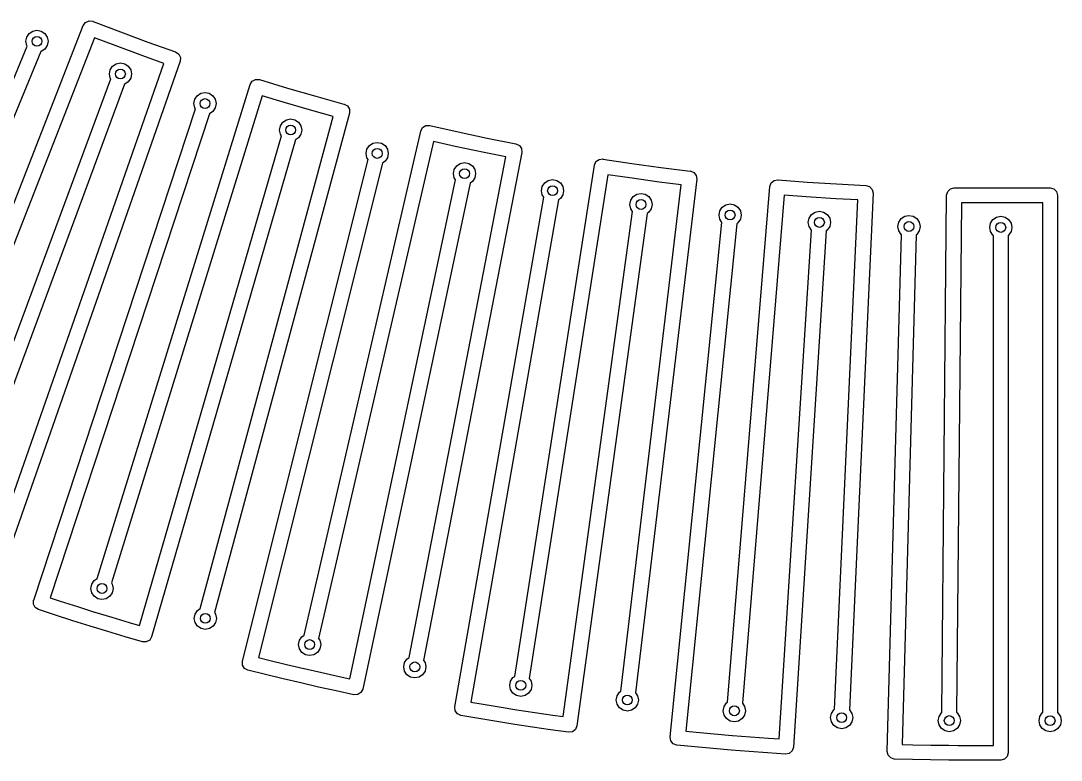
# Model space of a CAD drawing. Extents: x 97 to 314, y -170 to 213.
# Drawn here: x 153.77 to 174.87, y 71.55 to 86.53 of the extents above; entities that cross this region are included whole.
import ezdxf

# ---------------------------------------------------------------- set-up
doc = ezdxf.new("R2010")
doc.units = 0
doc.layers.add('BLACK', color=7, linetype='CONTINUOUS')

msp = doc.modelspace()

# ---------------------------------------------------------------- linework, layer by layer
at = {"layer": 'BLACK', "linetype": 'CONTINUOUS'}
for p, q in [((155.086, 86.5022), (155.157, 86.5333)), ((155.157, 86.5333), (155.234, 86.5247)), ((155.234, 86.5247), (155.237, 86.5227)), ((155.237, 86.5227), (155.791, 86.3101)), ((151.221, 76.6752), (155.04, 86.4396)), ((153.941, 86.2772), (154.014, 86.326)), ((154.014, 86.326), (154.1, 86.3431)), ((154.1, 86.3431), (154.186, 86.326)), ((154.186, 86.326), (154.259, 86.2772)), ((155.04, 86.4396), (155.086, 86.5022)), ((155.04, 86.4396), (155.04, 86.4396)), ((155.791, 86.3101), (156.35, 86.103)), ((155.265, 86.1915), (151.501, 76.5656)), ((153.875, 86.1181), (153.892, 86.2042)), ((153.892, 86.032), (153.875, 86.1181)), ((153.892, 86.2042), (153.941, 86.2772)), ((154.259, 86.2772), (154.308, 86.2042)), ((154.308, 86.2042), (154.325, 86.1181)), ((154.325, 86.1181), (154.308, 86.032)), ((155.685, 86.0302), (155.265, 86.1915)), ((156.35, 86.103), (156.908, 85.9039)), ((149.904, 76.3314), (153.899, 86.0227)), ((154.176, 85.9082), (150.238, 76.3535)), ((153.899, 86.0227), (153.892, 86.032)), ((154.186, 85.9103), (154.176, 85.9082)), ((154.259, 85.959), (154.186, 85.9103)), ((154.308, 86.032), (154.259, 85.959)), ((156.248, 85.8219), (155.685, 86.0302)), ((156.908, 85.9039), (156.912, 85.9036)), ((156.912, 85.9036), (156.912, 85.9035)), ((156.912, 85.9035), (156.912, 85.9035)), ((156.912, 85.9035), (156.976, 85.8598)), ((153.26, 75.9168), (156.672, 85.6707)), ((157.004, 85.7124), (153.542, 75.8136)), ((155.634, 85.6153), (155.707, 85.6641)), ((155.707, 85.6641), (155.793, 85.6812)), ((155.793, 85.6812), (155.879, 85.6641)), ((155.879, 85.6641), (155.952, 85.6153)), ((156.672, 85.6707), (156.248, 85.8219)), ((156.976, 85.8598), (157.01, 85.7898)), ((157.01, 85.7898), (157.004, 85.7124)), ((155.568, 85.4562), (155.585, 85.5423)), ((155.585, 85.3701), (155.568, 85.4562)), ((155.585, 85.5423), (155.634, 85.6153)), ((155.952, 85.6153), (156.001, 85.5423)), ((156.001, 85.5423), (156.018, 85.4562)), ((156.018, 85.4562), (156.001, 85.3701)), ((152.006, 75.6618), (155.595, 85.3547)), ((155.875, 85.2477), (152.235, 75.4168)), ((155.323, 75.2278), (158.423, 85.245)), ((155.595, 85.3547), (155.585, 85.3701)), ((155.879, 85.2484), (155.875, 85.2477)), ((155.952, 85.2971), (155.879, 85.2484)), ((156.001, 85.3701), (155.952, 85.2971)), ((158.423, 85.245), (158.464, 85.3107)), ((158.464, 85.3107), (158.533, 85.3469)), ((158.533, 85.3469), (158.611, 85.3439)), ((158.611, 85.3439), (158.613, 85.3421)), ((158.613, 85.3421), (159.181, 85.1703)), ((157.35, 85.0151), (157.423, 85.0639)), ((157.423, 85.0639), (157.509, 85.081)), ((157.509, 85.081), (157.595, 85.0639)), ((157.595, 85.0639), (157.668, 85.0151)), ((159.181, 85.1703), (159.754, 85.0044)), ((158.665, 85.0139), (155.61, 75.1382)), ((157.284, 84.856), (157.301, 84.9421)), ((157.301, 84.7699), (157.284, 84.856)), ((157.301, 84.9421), (157.35, 85.0151)), ((157.668, 85.0151), (157.717, 84.9421)), ((157.717, 84.9421), (157.734, 84.856)), ((157.734, 84.856), (157.717, 84.7699)), ((159.096, 84.8835), (158.665, 85.0139)), ((159.672, 84.7166), (159.096, 84.8835)), ((159.754, 85.0044), (160.325, 84.8464)), ((160.325, 84.8464), (160.329, 84.8463)), ((160.329, 84.8463), (160.329, 84.8462)), ((160.329, 84.8462), (160.329, 84.8462)), ((160.329, 84.8462), (160.396, 84.8073)), ((154.035, 74.7903), (157.315, 84.7483)), ((157.599, 84.651), (154.366, 74.8366)), ((157.315, 84.7483), (157.301, 84.7699)), ((157.668, 84.6969), (157.599, 84.651)), ((157.717, 84.7699), (157.668, 84.6969)), ((160.435, 84.6623), (157.701, 74.5369)), ((160.106, 84.5966), (159.672, 84.7166)), ((160.396, 84.8073), (160.435, 84.74)), ((160.435, 84.74), (160.435, 84.6623)), ((157.411, 74.6168), (160.106, 84.5966)), ((159.02, 84.3188), (159.037, 84.405)), ((159.037, 84.405), (159.086, 84.4779)), ((159.086, 84.4779), (159.159, 84.5267)), ((159.159, 84.5267), (159.245, 84.5438)), ((159.245, 84.5438), (159.331, 84.5267)), ((159.331, 84.5267), (159.404, 84.4779)), ((159.404, 84.4779), (159.453, 84.405)), ((159.453, 84.405), (159.47, 84.3188)), ((161.92, 84.3678), (161.986, 84.4089)), ((161.986, 84.4089), (162.063, 84.4115)), ((162.063, 84.4115), (162.067, 84.4099)), ((162.067, 84.4099), (162.645, 84.2798)), ((156.18, 74.2752), (159.056, 84.2048)), ((159.037, 84.2327), (159.02, 84.3188)), ((159.056, 84.2048), (159.037, 84.2327)), ((159.453, 84.2327), (159.404, 84.1598)), ((159.47, 84.3188), (159.453, 84.2327)), ((159.519, 74.0808), (161.884, 84.2992)), ((161.884, 84.2992), (161.92, 84.3678)), ((162.645, 84.2798), (163.228, 84.1559)), ((159.343, 84.1191), (156.426, 74.0475)), ((159.404, 84.1598), (159.343, 84.1191)), ((162.142, 84.0863), (159.812, 74.0143)), ((160.792, 83.931), (160.841, 84.004)), ((160.841, 84.004), (160.914, 84.0528)), ((160.914, 84.0528), (161, 84.0699)), ((161, 84.0699), (161.086, 84.0528)), ((161.086, 84.0528), (161.159, 84.004)), ((161.159, 84.004), (161.208, 83.931)), ((162.581, 83.9876), (162.142, 84.0863)), ((163.168, 83.863), (162.581, 83.9876)), ((163.228, 84.1559), (163.81, 84.0398)), ((163.81, 84.0398), (163.813, 84.0401)), ((163.813, 84.0401), (163.813, 84.04)), ((163.813, 84.04), (163.813, 84.04)), ((163.813, 84.04), (163.883, 84.006)), ((163.883, 84.006), (163.927, 83.9417)), ((160.775, 83.8449), (160.792, 83.931)), ((160.792, 83.7588), (160.775, 83.8449)), ((161.208, 83.931), (161.225, 83.8449)), ((161.225, 83.8449), (161.208, 83.7588)), ((161.647, 73.624), (163.609, 83.7748)), ((163.932, 83.8643), (161.941, 73.5672)), ((163.609, 83.7748), (163.168, 83.863)), ((163.927, 83.9417), (163.932, 83.8643)), ((158.266, 73.5534), (160.815, 83.7244)), ((161.106, 83.6502), (158.593, 73.6236)), ((160.815, 83.7244), (160.792, 83.7588)), ((161.159, 83.6858), (161.106, 83.6502)), ((161.208, 83.7588), (161.159, 83.6858)), ((162.563, 83.5214), (162.612, 83.5944)), ((162.612, 83.5944), (162.685, 83.6431)), ((162.685, 83.6431), (162.771, 83.6603)), ((162.771, 83.6603), (162.857, 83.6431)), ((162.857, 83.6431), (162.93, 83.5944)), ((162.93, 83.5944), (162.979, 83.5214)), ((163.788, 73.2436), (165.404, 83.6074)), ((165.404, 83.6074), (165.435, 83.6784)), ((165.404, 83.6074), (165.404, 83.6074)), ((165.435, 83.6784), (165.498, 83.7242)), ((165.498, 83.7242), (165.575, 83.7325)), ((165.575, 83.7325), (165.578, 83.7311)), ((165.578, 83.7311), (166.165, 83.6433)), ((166.165, 83.6433), (166.755, 83.5622)), ((166.755, 83.5622), (167.344, 83.4886)), ((162.546, 83.4353), (162.563, 83.5214)), ((162.563, 83.3492), (162.546, 83.4353)), ((162.59, 83.308), (162.563, 83.3492)), ((162.979, 83.3492), (162.93, 83.2762)), ((162.979, 83.5214), (162.996, 83.4353)), ((162.996, 83.4353), (162.979, 83.3492)), ((165.677, 83.4138), (164.085, 73.2002)), ((166.122, 83.3472), (165.677, 83.4138)), ((166.716, 83.2656), (166.122, 83.3472)), ((167.344, 83.4886), (167.347, 83.4891)), ((167.347, 83.4891), (167.347, 83.489)), ((167.347, 83.489), (167.347, 83.4891)), ((167.347, 83.4891), (167.42, 83.4602)), ((167.42, 83.4602), (167.468, 83.3992)), ((167.468, 83.3992), (167.479, 83.3224)), ((160.443, 73.1955), (162.59, 83.308)), ((162.884, 83.2454), (160.706, 72.9863)), ((162.93, 83.2762), (162.884, 83.2454)), ((164.331, 83.0901), (164.348, 83.1762)), ((164.348, 83.1762), (164.397, 83.2492)), ((164.397, 83.2492), (164.47, 83.298)), ((164.47, 83.298), (164.556, 83.3151)), ((164.556, 83.3151), (164.642, 83.298)), ((164.642, 83.298), (164.715, 83.2492)), ((164.715, 83.2492), (164.764, 83.1762)), ((164.764, 83.1762), (164.781, 83.0901)), ((165.943, 72.9432), (167.163, 83.2098)), ((167.479, 83.3224), (166.241, 72.9098)), ((167.163, 83.2098), (166.716, 83.2656)), ((168.106, 72.7202), (168.965, 83.1731)), ((168.965, 83.1731), (168.991, 83.2462)), ((168.991, 83.2462), (169.05, 83.2964)), ((169.05, 83.2964), (169.127, 83.3103)), ((169.127, 83.3103), (169.13, 83.3091)), ((169.13, 83.3091), (169.721, 83.2642)), ((169.721, 83.2642), (170.316, 83.2262)), ((170.316, 83.2262), (170.908, 83.1956)), ((170.908, 83.1956), (170.912, 83.1963)), ((170.912, 83.1963), (170.912, 83.1962)), ((170.912, 83.1962), (170.912, 83.1963)), ((170.912, 83.1963), (170.986, 83.1728)), ((170.986, 83.1728), (171.038, 83.1154)), ((172.624, 83.1279), (172.7, 83.1473)), ((172.7, 83.1473), (172.7, 83.1472)), ((172.7, 83.1472), (172.851, 83.146)), ((172.851, 83.146), (173.003, 83.1453)), ((173.003, 83.1453), (173.154, 83.1451)), ((173.154, 83.1451), (173.154, 83.1452)), ((173.154, 83.1452), (174.646, 83.1452)), ((174.646, 83.1452), (174.646, 83.1451)), ((174.646, 83.1451), (174.646, 83.1452)), ((174.646, 83.1452), (174.721, 83.1251)), ((162.577, 72.6271), (164.38, 82.9558)), ((164.348, 83.004), (164.331, 83.0901)), ((164.38, 82.9558), (164.348, 83.004)), ((164.715, 82.931), (164.676, 82.9048)), ((164.764, 83.004), (164.715, 82.931)), ((164.781, 83.0901), (164.764, 83.004)), ((166.143, 82.8962), (166.192, 82.9692)), ((166.192, 82.9692), (166.265, 83.018)), ((166.265, 83.018), (166.351, 83.0351)), ((166.351, 83.0351), (166.437, 83.018)), ((166.437, 83.018), (166.51, 82.9692)), ((166.51, 82.9692), (166.559, 82.8962)), ((169.252, 82.9999), (168.406, 72.7008)), ((169.7, 82.9658), (169.252, 82.9999)), ((170.299, 82.9276), (169.7, 82.9658)), ((170.749, 82.9043), (170.299, 82.9276)), ((171.055, 83.0396), (170.577, 72.5677)), ((171.038, 83.1154), (171.055, 83.0396)), ((172.451, 72.5133), (172.548, 82.9987)), ((172.548, 82.9987), (172.569, 83.0735)), ((172.569, 83.0735), (172.624, 83.1279)), ((174.721, 83.1251), (174.776, 83.0702)), ((174.776, 83.0702), (174.796, 82.9952)), ((174.796, 82.9952), (174.796, 72.5103)), ((164.676, 82.9048), (162.898, 72.7209)), ((166.126, 82.8101), (166.143, 82.8962)), ((166.143, 82.724), (166.126, 82.8101)), ((166.18, 82.6686), (166.143, 82.724)), ((166.559, 82.724), (166.51, 82.651)), ((166.559, 82.8962), (166.576, 82.8101)), ((166.576, 82.8101), (166.559, 82.724)), ((167.949, 82.6817), (167.998, 82.7547)), ((167.998, 82.7547), (168.071, 82.8034)), ((168.071, 82.8034), (168.157, 82.8206)), ((168.157, 82.8206), (168.243, 82.8034)), ((168.243, 82.8034), (168.316, 82.7547)), ((168.316, 82.7547), (168.365, 82.6817)), ((170.277, 72.5778), (170.749, 82.9043)), ((172.847, 82.8461), (172.751, 72.5125)), ((172.849, 82.8461), (172.847, 82.8461)), ((173.002, 82.8454), (172.849, 82.8461)), ((173.154, 82.8452), (173.002, 82.8454)), ((174.496, 82.8452), (173.154, 82.8452)), ((173.154, 82.8452), (173.154, 82.8452)), ((174.496, 72.5103), (174.496, 82.8452)), ((164.774, 72.4284), (166.18, 82.6686)), ((166.478, 82.6293), (165.051, 72.2388)), ((166.51, 82.651), (166.478, 82.6293)), ((167.932, 82.5956), (167.949, 82.6817)), ((167.949, 82.5095), (167.932, 82.5956)), ((167.991, 82.4464), (167.949, 82.5095)), ((168.365, 82.5095), (168.316, 82.4365)), ((168.365, 82.6817), (168.382, 82.5956)), ((168.382, 82.5956), (168.365, 82.5095)), ((169.743, 82.4468), (169.76, 82.5329)), ((169.76, 82.5329), (169.809, 82.6059)), ((169.809, 82.6059), (169.882, 82.6547)), ((169.882, 82.6547), (169.968, 82.6718)), ((169.968, 82.6718), (170.054, 82.6547)), ((170.054, 82.6547), (170.127, 82.6059)), ((170.127, 82.6059), (170.176, 82.5329)), ((170.176, 82.5329), (170.193, 82.4468)), ((171.576, 82.45), (171.625, 82.523)), ((171.625, 82.523), (171.698, 82.5718)), ((171.698, 82.5718), (171.784, 82.5889)), ((171.784, 82.5889), (171.87, 82.5718)), ((171.87, 82.5718), (171.943, 82.523)), ((171.943, 82.523), (171.992, 82.45)), ((173.438, 82.4313), (173.487, 82.5043)), ((173.487, 82.5043), (173.56, 82.553)), ((173.56, 82.553), (173.646, 82.5702)), ((173.646, 82.5702), (173.732, 82.553)), ((173.732, 82.553), (173.805, 82.5043)), ((173.805, 82.5043), (173.854, 82.4313)), ((166.943, 72.0165), (167.991, 82.4464)), ((168.29, 82.419), (167.256, 72.1333)), ((168.316, 82.4365), (168.29, 82.419)), ((169.149, 71.9779), (169.808, 82.2896)), ((169.76, 82.3607), (169.743, 82.4468)), ((169.808, 82.2896), (169.76, 82.3607)), ((170.127, 82.2877), (170.107, 82.2745)), ((170.176, 82.3607), (170.127, 82.2877)), ((170.193, 82.4468), (170.176, 82.3607)), ((171.559, 82.3639), (171.576, 82.45)), ((171.576, 82.2778), (171.559, 82.3639)), ((171.992, 82.45), (172.009, 82.3639)), ((172.009, 82.3639), (171.992, 82.2778)), ((173.421, 82.3452), (173.438, 82.4313)), ((173.438, 82.2591), (173.421, 82.3452)), ((173.854, 82.4313), (173.871, 82.3452)), ((173.871, 82.3452), (173.854, 82.2591)), ((170.107, 82.2745), (169.439, 71.8089)), ((171.342, 71.7247), (171.63, 82.2018)), ((171.625, 82.2048), (171.576, 82.2778)), ((171.63, 82.2018), (171.625, 82.2048)), ((171.93, 82.1957), (171.646, 71.864)), ((171.943, 82.2048), (171.93, 82.1957)), ((171.992, 82.2778), (171.943, 82.2048)), ((173.487, 82.1861), (173.438, 82.2591)), ((173.496, 82.18), (173.487, 82.1861)), ((173.496, 71.8452), (173.496, 82.18)), ((173.805, 82.1861), (173.796, 82.18)), ((173.796, 82.18), (173.796, 71.6952)), ((173.854, 82.2591), (173.805, 82.1861)), ((155.194, 75.0263), (155.211, 75.1124)), ((155.211, 75.1124), (155.26, 75.1854)), ((155.26, 75.1854), (155.323, 75.2278)), ((155.61, 75.1382), (155.627, 75.1124)), ((155.627, 75.1124), (155.644, 75.0263)), ((155.211, 74.9402), (155.194, 75.0263)), ((155.26, 74.8672), (155.211, 74.9402)), ((155.627, 74.9402), (155.578, 74.8672)), ((155.644, 75.0263), (155.627, 74.9402)), ((154.029, 74.7105), (154.033, 74.788)), ((154.064, 74.6412), (154.029, 74.7105)), ((154.033, 74.788), (154.035, 74.7903)), ((154.366, 74.8366), (154.571, 74.7696)), ((154.571, 74.7696), (154.92, 74.6581)), ((155.333, 74.8184), (155.26, 74.8672)), ((155.419, 74.8013), (155.333, 74.8184)), ((155.505, 74.8184), (155.419, 74.8013)), ((155.578, 74.8672), (155.505, 74.8184)), ((154.129, 74.5986), (154.064, 74.6412)), ((154.129, 74.5984), (154.129, 74.5986)), ((154.479, 74.4844), (154.129, 74.5984)), ((154.129, 74.5984), (154.129, 74.5984)), ((154.129, 74.5984), (154.129, 74.5984)), ((154.83, 74.3723), (154.479, 74.4844)), ((154.92, 74.6581), (155.269, 74.549)), ((155.269, 74.549), (155.27, 74.5489)), ((155.27, 74.5489), (155.271, 74.5484)), ((155.271, 74.5484), (155.621, 74.4414)), ((157.289, 74.4196), (157.306, 74.5058)), ((157.306, 74.5058), (157.354, 74.5787)), ((157.354, 74.5787), (157.411, 74.6168)), ((157.701, 74.5369), (157.721, 74.5058)), ((157.721, 74.5058), (157.739, 74.4196)), ((155.181, 74.2623), (154.83, 74.3723)), ((155.621, 74.4414), (155.972, 74.3362)), ((155.972, 74.3362), (156.18, 74.2752)), ((157.306, 74.3335), (157.289, 74.4196)), ((157.354, 74.2606), (157.306, 74.3335)), ((157.721, 74.3335), (157.673, 74.2606)), ((157.739, 74.4196), (157.721, 74.3335)), ((155.534, 74.1545), (155.181, 74.2623)), ((155.181, 74.2623), (155.181, 74.2623)), ((155.181, 74.2623), (155.181, 74.2623)), ((155.887, 74.0488), (155.534, 74.1545)), ((157.427, 74.2118), (157.354, 74.2606)), ((157.514, 74.1946), (157.427, 74.2118)), ((157.6, 74.2118), (157.514, 74.1946)), ((157.673, 74.2606), (157.6, 74.2118)), ((159.471, 74.0484), (159.519, 74.0808)), ((156.24, 73.9452), (155.887, 74.0488)), ((156.318, 73.9436), (156.24, 73.9452)), ((156.24, 73.9452), (156.24, 73.9452)), ((156.24, 73.9452), (156.24, 73.9452)), ((156.24, 73.9452), (156.24, 73.9452)), ((156.386, 73.9811), (156.318, 73.9436)), ((156.426, 74.0475), (156.386, 73.9811)), ((159.405, 73.8893), (159.422, 73.9754)), ((159.422, 73.8032), (159.405, 73.8893)), ((159.422, 73.9754), (159.471, 74.0484)), ((159.812, 74.0143), (159.838, 73.9754)), ((159.838, 73.9754), (159.855, 73.8893)), ((159.855, 73.8893), (159.838, 73.8032)), ((159.471, 73.7302), (159.422, 73.8032)), ((159.544, 73.6814), (159.471, 73.7302)), ((159.63, 73.6643), (159.544, 73.6814)), ((159.716, 73.6814), (159.63, 73.6643)), ((159.789, 73.7302), (159.716, 73.6814)), ((159.838, 73.8032), (159.789, 73.7302)), ((158.265, 73.551), (158.266, 73.5534)), ((158.266, 73.4734), (158.265, 73.551)), ((158.306, 73.4068), (158.266, 73.4734)), ((158.593, 73.6236), (158.803, 73.5717)), ((158.803, 73.5717), (159.159, 73.4858)), ((159.159, 73.4858), (159.515, 73.4024)), ((161.538, 73.4364), (161.555, 73.5225)), ((161.555, 73.3503), (161.538, 73.4364)), ((161.555, 73.5225), (161.604, 73.5955)), ((161.604, 73.5955), (161.647, 73.624)), ((161.941, 73.5672), (161.971, 73.5225)), ((161.971, 73.5225), (161.988, 73.4364)), ((161.988, 73.4364), (161.971, 73.3503)), ((158.374, 73.369), (158.306, 73.4068)), ((158.375, 73.3689), (158.374, 73.369)), ((158.732, 73.2806), (158.375, 73.3689)), ((158.375, 73.3689), (158.375, 73.3689)), ((158.375, 73.3689), (158.375, 73.3689)), ((159.09, 73.1942), (158.732, 73.2806)), ((159.515, 73.4024), (159.516, 73.4024)), ((159.516, 73.4024), (159.517, 73.4019)), ((159.517, 73.4019), (159.874, 73.3206)), ((159.874, 73.3206), (160.231, 73.2412)), ((160.231, 73.2412), (160.443, 73.1955)), ((161.604, 73.2773), (161.555, 73.3503)), ((161.677, 73.2286), (161.604, 73.2773)), ((161.763, 73.2114), (161.677, 73.2286)), ((161.849, 73.2286), (161.763, 73.2114)), ((161.922, 73.2773), (161.849, 73.2286)), ((161.971, 73.3503), (161.922, 73.2773)), ((163.704, 73.1473), (163.753, 73.2203)), ((163.753, 73.2203), (163.788, 73.2436)), ((159.449, 73.1101), (159.09, 73.1942)), ((159.808, 73.0282), (159.449, 73.1101)), ((159.449, 73.1101), (159.449, 73.1101)), ((160.167, 72.9484), (159.808, 73.0282)), ((163.687, 73.0612), (163.704, 73.1473)), ((163.704, 72.9751), (163.687, 73.0612)), ((164.085, 73.2002), (164.12, 73.1473)), ((164.12, 73.1473), (164.137, 73.0612)), ((164.137, 73.0612), (164.12, 72.9751)), ((160.528, 72.8708), (160.167, 72.9484)), ((160.605, 72.8748), (160.528, 72.8707)), ((160.528, 72.8707), (160.528, 72.8708)), ((160.528, 72.8708), (160.528, 72.8708)), ((160.67, 72.9171), (160.605, 72.8748)), ((160.706, 72.9863), (160.67, 72.9171)), ((163.753, 72.9021), (163.704, 72.9751)), ((163.826, 72.8534), (163.753, 72.9021)), ((163.912, 72.8362), (163.826, 72.8534)), ((163.998, 72.8534), (163.912, 72.8362)), ((164.071, 72.9021), (163.998, 72.8534)), ((164.12, 72.9751), (164.071, 72.9021)), ((165.848, 72.7645), (165.865, 72.8506)), ((165.865, 72.8506), (165.914, 72.9236)), ((165.914, 72.9236), (165.943, 72.9432)), ((166.241, 72.9098), (166.281, 72.8506)), ((166.281, 72.8506), (166.298, 72.7645)), ((162.576, 72.6247), (162.577, 72.6271)), ((162.583, 72.5473), (162.576, 72.6247)), ((162.898, 72.7209), (163.111, 72.6844)), ((163.111, 72.6844), (163.472, 72.6247)), ((163.472, 72.6247), (163.833, 72.5672)), ((165.865, 72.6784), (165.848, 72.7645)), ((165.914, 72.6054), (165.865, 72.6784)), ((165.987, 72.5567), (165.914, 72.6054)), ((166.232, 72.6054), (166.159, 72.5567)), ((166.281, 72.6784), (166.232, 72.6054)), ((166.298, 72.7645), (166.281, 72.6784)), ((168.019, 72.5465), (168.036, 72.6326)), ((168.036, 72.6326), (168.084, 72.7056)), ((168.084, 72.7056), (168.106, 72.7202)), ((168.406, 72.7008), (168.451, 72.6326)), ((168.451, 72.6326), (168.469, 72.5465)), ((162.627, 72.4838), (162.583, 72.5473)), ((162.698, 72.4511), (162.627, 72.4838)), ((162.698, 72.451), (162.698, 72.4511)), ((163.061, 72.3889), (162.698, 72.451)), ((162.698, 72.451), (162.698, 72.451)), ((162.698, 72.451), (162.698, 72.451)), ((163.424, 72.3288), (163.061, 72.3889)), ((163.833, 72.5672), (163.834, 72.5674)), ((163.834, 72.5674), (163.835, 72.5669)), ((163.835, 72.5669), (164.197, 72.5117)), ((164.197, 72.5117), (164.559, 72.4585)), ((164.559, 72.4585), (164.774, 72.4284)), ((166.073, 72.5395), (165.987, 72.5567)), ((166.159, 72.5567), (166.073, 72.5395)), ((168.036, 72.4604), (168.019, 72.5465)), ((168.084, 72.3874), (168.036, 72.4604)), ((168.157, 72.3386), (168.084, 72.3874)), ((168.403, 72.3874), (168.33, 72.3386)), ((168.451, 72.4604), (168.403, 72.3874)), ((168.469, 72.5465), (168.451, 72.4604)), ((170.195, 72.4075), (170.212, 72.4936)), ((170.212, 72.3214), (170.195, 72.4075)), ((170.212, 72.4936), (170.261, 72.5666)), ((170.261, 72.5666), (170.277, 72.5778)), ((170.577, 72.5677), (170.579, 72.5666)), ((170.579, 72.5666), (170.628, 72.4936)), ((170.628, 72.4936), (170.645, 72.4075)), ((170.645, 72.4075), (170.628, 72.3214)), ((172.376, 72.3477), (172.393, 72.4338)), ((172.393, 72.4338), (172.442, 72.5068)), ((172.442, 72.5068), (172.451, 72.5133)), ((172.751, 72.5125), (172.76, 72.5068)), ((172.76, 72.5068), (172.809, 72.4338)), ((172.809, 72.4338), (172.826, 72.3477)), ((174.421, 72.3452), (174.438, 72.4313)), ((174.438, 72.4313), (174.487, 72.5043)), ((174.487, 72.5043), (174.496, 72.5103)), ((174.796, 72.5103), (174.805, 72.5043)), ((174.805, 72.5043), (174.854, 72.4313)), ((174.854, 72.4313), (174.871, 72.3452)), ((163.788, 72.2709), (163.424, 72.3288)), ((164.152, 72.2153), (163.788, 72.2709)), ((163.788, 72.2709), (163.788, 72.2709)), ((164.517, 72.1618), (164.152, 72.2153)), ((164.882, 72.1106), (164.517, 72.1618)), ((165.021, 72.1672), (164.959, 72.1203)), ((165.051, 72.2388), (165.021, 72.1672)), ((168.244, 72.3215), (168.157, 72.3386)), ((168.33, 72.3386), (168.244, 72.3215)), ((170.261, 72.2484), (170.212, 72.3214)), ((170.334, 72.1996), (170.261, 72.2484)), ((170.42, 72.1825), (170.334, 72.1996)), ((170.506, 72.1996), (170.42, 72.1825)), ((170.579, 72.2484), (170.506, 72.1996)), ((170.628, 72.3214), (170.579, 72.2484)), ((172.393, 72.2616), (172.376, 72.3477)), ((172.442, 72.1886), (172.393, 72.2616)), ((172.515, 72.1398), (172.442, 72.1886)), ((172.76, 72.1886), (172.687, 72.1398)), ((172.809, 72.2616), (172.76, 72.1886)), ((172.826, 72.3477), (172.809, 72.2616)), ((174.438, 72.2591), (174.421, 72.3452)), ((174.487, 72.1861), (174.438, 72.2591)), ((174.56, 72.1373), (174.487, 72.1861)), ((174.805, 72.1861), (174.732, 72.1373)), ((174.854, 72.2591), (174.805, 72.1861)), ((174.871, 72.3452), (174.854, 72.2591)), ((164.959, 72.1203), (164.882, 72.1106)), ((164.882, 72.1106), (164.882, 72.1106)), ((164.882, 72.1106), (164.882, 72.1106)), ((164.882, 72.1106), (164.882, 72.1106)), ((166.942, 72.014), (166.943, 72.0165)), ((166.955, 71.9373), (166.942, 72.014)), ((167.256, 72.1333), (167.471, 72.1124)), ((167.471, 72.1124), (167.836, 72.0791)), ((167.836, 72.0791), (168.201, 72.048)), ((168.201, 72.048), (168.202, 72.0482)), ((168.202, 72.0482), (168.203, 72.0479)), ((168.203, 72.0479), (168.567, 72.019)), ((168.567, 72.019), (168.933, 71.9924)), ((168.933, 71.9924), (169.149, 71.9779)), ((172.601, 72.1227), (172.515, 72.1398)), ((172.687, 72.1398), (172.601, 72.1227)), ((174.646, 72.1202), (174.56, 72.1373)), ((174.732, 72.1373), (174.646, 72.1202)), ((167.004, 71.8772), (166.955, 71.9373)), ((167.076, 71.8497), (167.004, 71.8772)), ((167.077, 71.8497), (167.076, 71.8497)), ((167.076, 71.8497), (167.076, 71.8497)), ((167.077, 71.8496), (167.077, 71.8497)), ((167.443, 71.814), (167.077, 71.8496)), ((167.077, 71.8496), (167.077, 71.8496)), ((167.81, 71.7805), (167.443, 71.814)), ((168.177, 71.7492), (167.81, 71.7805)), ((168.544, 71.7202), (168.177, 71.7492)), ((168.177, 71.7492), (168.177, 71.7492)), ((168.177, 71.7492), (168.177, 71.7492)), ((169.414, 71.7353), (169.356, 71.684)), ((169.439, 71.8089), (169.414, 71.7353)), ((171.646, 71.864), (171.862, 71.8587)), ((171.862, 71.8587), (172.229, 71.852)), ((172.229, 71.852), (172.594, 71.8475)), ((172.594, 71.8475), (172.595, 71.8477)), ((172.595, 71.8477), (172.782, 71.8462)), ((172.595, 71.8477), (172.595, 71.8477)), ((172.595, 71.8477), (172.595, 71.8477)), ((172.782, 71.8462), (172.968, 71.8454)), ((172.968, 71.8454), (173.154, 71.8451)), ((173.154, 71.8451), (173.154, 71.8452)), ((173.154, 71.8452), (173.496, 71.8452)), ((168.912, 71.6934), (168.544, 71.7202)), ((169.279, 71.6688), (168.912, 71.6934)), ((169.28, 71.6688), (169.279, 71.6688)), ((169.279, 71.6688), (169.279, 71.6688)), ((169.279, 71.6688), (169.279, 71.6688)), ((169.356, 71.684), (169.28, 71.6688)), ((171.342, 71.7221), (171.342, 71.7247)), ((171.36, 71.6466), (171.342, 71.7221)), ((171.413, 71.5902), (171.36, 71.6466)), ((171.487, 71.568), (171.413, 71.5902)), ((171.488, 71.568), (171.487, 71.568)), ((171.487, 71.568), (171.487, 71.568)), ((171.856, 71.559), (171.488, 71.568)), ((171.488, 71.568), (171.488, 71.568)), ((171.488, 71.568), (171.488, 71.568)), ((172.224, 71.5523), (171.856, 71.559)), ((172.592, 71.5478), (172.224, 71.5523)), ((172.78, 71.5463), (172.592, 71.5478)), ((172.592, 71.5478), (172.592, 71.5478)), ((172.592, 71.5478), (172.592, 71.5478)), ((172.967, 71.5455), (172.78, 71.5463)), ((173.154, 71.5452), (172.967, 71.5455)), ((173.646, 71.5452), (173.154, 71.5452)), ((173.154, 71.5452), (173.154, 71.5452)), ((173.721, 71.5653), (173.646, 71.5452)), ((173.646, 71.5452), (173.646, 71.5452)), ((173.646, 71.5452), (173.646, 71.5452)), ((173.776, 71.6202), (173.721, 71.5653)), ((173.796, 71.6952), (173.776, 71.6202))]:
    msp.add_line(p, q, dxfattribs=at)
at = {"layer": 'BLACK'}
for centre in [(154.1, 86.1181), (155.793, 85.4562), (157.509, 84.856), (159.245, 84.3188), (161, 83.8449), (162.771, 83.4353), (164.556, 83.0901), (166.351, 82.8101), (168.157, 82.5956), (169.968, 82.4468), (171.784, 82.3639), (173.646, 82.3452), (155.419, 75.0263), (157.514, 74.4196), (159.63, 73.8893), (161.763, 73.4364), (163.912, 73.0612), (166.073, 72.7645), (168.244, 72.5465), (170.42, 72.4075), (172.601, 72.3477), (174.646, 72.3452)]:
    msp.add_circle(centre, 0.1, dxfattribs=at)

doc.saveas('drawing.dxf')
